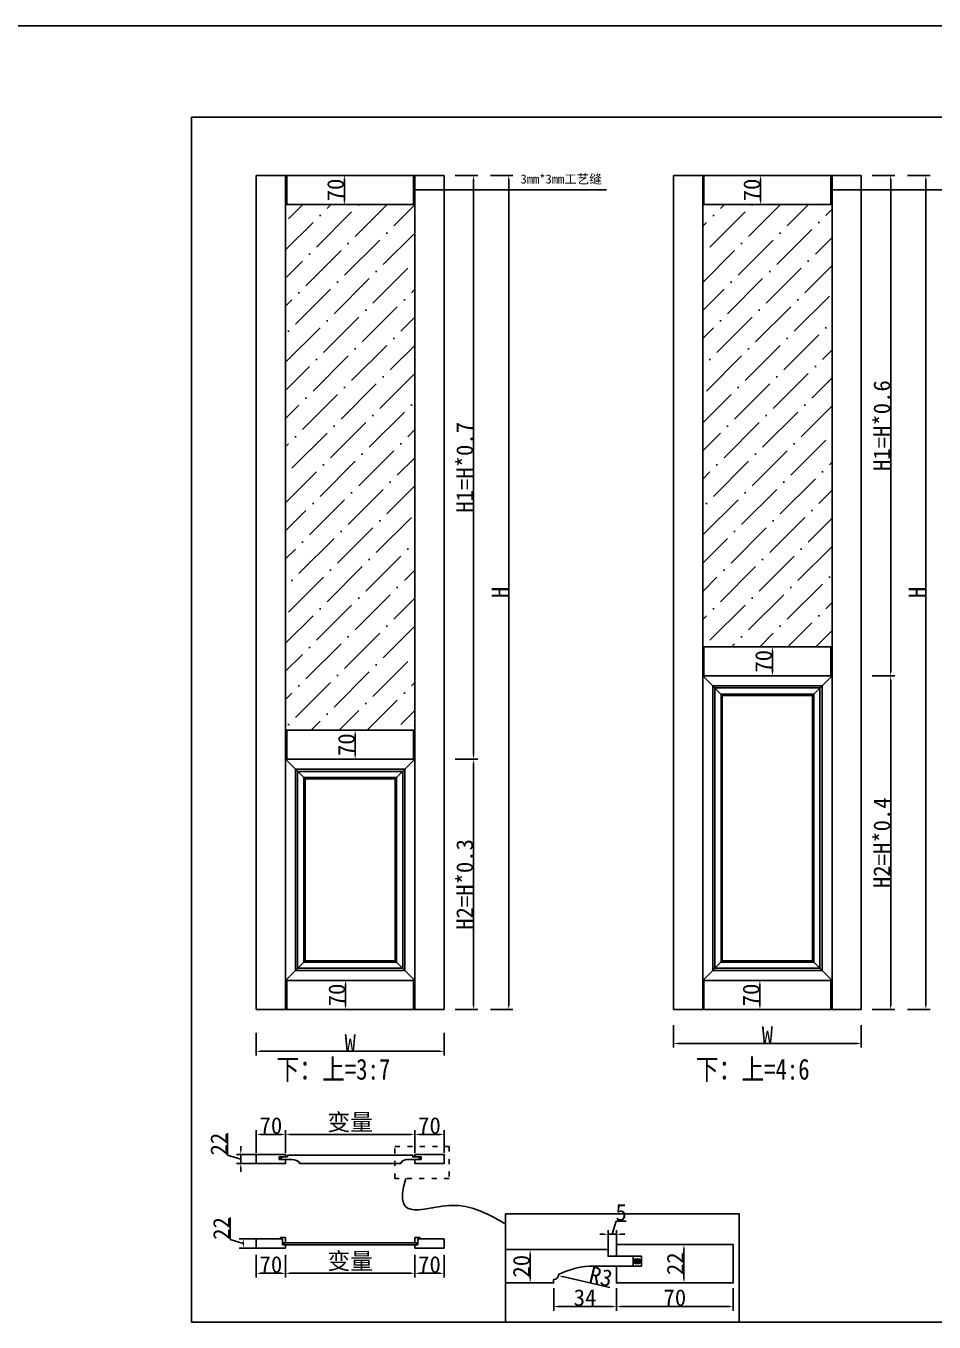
# Model space of a CAD drawing. Header units: millimetres. Extents: x 85186 to 129000, y -77269 to -36327.
# Drawn here: x 99476 to 101653, y -52886 to -49779 of the extents above; entities that cross this region are included whole.
import ezdxf

# ---------------------------------------------------------------- set-up
doc = ezdxf.new("R2010")
doc.units = ezdxf.units.MM
doc.linetypes.add('100', pattern=[30, 12, -18])
doc.styles.add('KLF-1_宋体', font='SimSun.ttf')
doc.styles.get("Standard").update_dxf_attribs({"font": 'SimSun.ttf'})
doc.styles.add('ZB_宋体', font='SimSun.ttf')
doc.styles.add('宋体', font='SimSun.ttf', dxfattribs={"width": 0.8})
doc.dimstyles.new('客来福标注小', dxfattribs={"dimscale": 20, "dimtxt": 2, "dimasz": 0.5, "dimexe": 0.5, "dimexo": 0, "dimgap": 0.05, "dimtad": 1, "dimdec": 0, "dimzin": 0, "dimdsep": 46, "dimtxsty": 'Standard', "dimcen": 0, "dimclrd": 256, "dimclre": 256, "dimclrt": 256, "dimadec": 0, "dimazin": 0, "dimtfac": 1, "dimtdec": 0, "dimtofl": 0, "dimtmove": 1, "dimatfit": 3, "dimfxl": 2.2, "dimfxlon": 1, "dimtolj": 1, "dimtzin": 0, "dimarcsym": 0})
pattern_1 = [(45, (-11000.29, -80457.38), (25.25697, 92.608891), [119.0625, -23.8125, 0, -23.8125])]

# ---------------------------------------------------------------- blocks, each defined once
blk = doc.blocks.new('*D3472')
at = {"lineweight": -2, "transparency": 16777216}
for p, q in [((100589.1, -50137.1), (100643.1, -50137.1)), ((100633.1, -50147.1), (100633.1, -52127.1)), ((100589.1, -52137.1), (100643.1, -52137.1))]:
    blk.add_line(p, q, dxfattribs=at)
at = {"transparency": 16777216}
for points in [[(100631.4, -50147.1), (100634.8, -50147.1), (100633.1, -50137.1)], [(100631.4, -52127.1), (100634.8, -52127.1), (100633.1, -52137.1)]]:
    blk.add_solid(points, dxfattribs=at)
at = {"layer": 'Defpoints', "color": 0, "transparency": 16777216}
for p in [(100522.6, -50137.1), (100522.6, -52137.1), (100633.1, -52137.1)]:
    blk.add_point(p, dxfattribs=at)
at = {"transparency": 16777216, "insert": (100612.1, -51137.1), "char_height": 40, "attachment_point": 5, "rotation": 90, "style": 'ZB_宋体'}
blk.add_mtext('\\A1;H', dxfattribs=at)
blk = doc.blocks.new('*D3473')
at = {"lineweight": -2, "transparency": 16777216}
for p, q in [((100504.8, -51537.1), (100558.8, -51537.1)), ((100548.8, -51547.1), (100548.8, -52127.1)), ((100504.8, -52137.1), (100558.8, -52137.1))]:
    blk.add_line(p, q, dxfattribs=at)
at = {"transparency": 16777216}
for points in [[(100547.1, -51547.1), (100550.4, -51547.1), (100548.8, -51537.1)], [(100547.1, -52127.1), (100550.4, -52127.1), (100548.8, -52137.1)]]:
    blk.add_solid(points, dxfattribs=at)
at = {"layer": 'Defpoints', "color": 0, "transparency": 16777216}
for p in [(100408.2, -51537.1), (100478.2, -52137.1), (100548.8, -52137.1)]:
    blk.add_point(p, dxfattribs=at)
at = {"transparency": 16777216, "insert": (100527.8, -51837.1), "char_height": 40, "attachment_point": 5, "rotation": 90, "style": 'ZB_宋体'}
blk.add_mtext('\\A1;H2=H*0.3', dxfattribs=at)
blk = doc.blocks.new('*D3474')
at = {"lineweight": -2, "transparency": 16777216}
for p, q in [((100504.8, -50137.1), (100558.8, -50137.1)), ((100548.8, -51527.1), (100548.8, -50147.1)), ((100504.8, -51537.1), (100558.8, -51537.1))]:
    blk.add_line(p, q, dxfattribs=at)
at = {"transparency": 16777216}
for points in [[(100547.1, -50147.1), (100550.4, -50147.1), (100548.8, -50137.1)], [(100547.1, -51527.1), (100550.4, -51527.1), (100548.8, -51537.1)]]:
    blk.add_solid(points, dxfattribs=at)
at = {"layer": 'Defpoints', "color": 0, "transparency": 16777216}
for p in [(100408.2, -50137.1), (100548.8, -50137.1), (100408.2, -51537.1)]:
    blk.add_point(p, dxfattribs=at)
at = {"transparency": 16777216, "insert": (100527.8, -50837.1), "char_height": 40, "attachment_point": 5, "rotation": 90, "style": 'ZB_宋体'}
blk.add_mtext('\\A1;H1=H*0.7', dxfattribs=at)
blk = doc.blocks.new('*D3475')
at = {"lineweight": -2, "transparency": 16777216}
for p, q in [((100028.2, -52193.2), (100028.2, -52247.2)), ((100478.2, -52193.2), (100478.2, -52247.2)), ((100038.2, -52237.2), (100468.2, -52237.2))]:
    blk.add_line(p, q, dxfattribs=at)
at = {"transparency": 16777216}
for points in [[(100038.2, -52235.5), (100038.2, -52238.9), (100028.2, -52237.2)], [(100468.2, -52235.5), (100468.2, -52238.9), (100478.2, -52237.2)]]:
    blk.add_solid(points, dxfattribs=at)
at = {"layer": 'Defpoints', "color": 0, "transparency": 16777216}
for p in [(100028.2, -52064.8), (100478.2, -52064.8), (100478.2, -52237.2)]:
    blk.add_point(p, dxfattribs=at)
at = {"transparency": 16777216, "insert": (100253.2, -52216.2), "char_height": 40, "attachment_point": 5}
blk.add_mtext('\\A1;W', dxfattribs=at)
blk = doc.blocks.new('*D3476')
at = {"lineweight": -2, "transparency": 16777216}
for p, q in [((100309.3, -51467.1), (100255.3, -51467.1)), ((100265.3, -51527.1), (100265.3, -51477.1)), ((100309.3, -51537.1), (100255.3, -51537.1))]:
    blk.add_line(p, q, dxfattribs=at)
at = {"transparency": 16777216}
for points in [[(100263.6, -51477.1), (100266.9, -51477.1), (100265.3, -51467.1)], [(100263.6, -51527.1), (100266.9, -51527.1), (100265.3, -51537.1)]]:
    blk.add_solid(points, dxfattribs=at)
at = {"layer": 'Defpoints', "color": 0, "transparency": 16777216}
for p in [(100265.3, -51467.1), (100408.2, -51467.1), (100408.2, -51537.1)]:
    blk.add_point(p, dxfattribs=at)
at = {"transparency": 16777216, "insert": (100244.3, -51502.1), "char_height": 40, "attachment_point": 5, "rotation": 90, "style": 'ZB_宋体'}
blk.add_mtext('\\A1;70', dxfattribs=at)
blk = doc.blocks.new('*D3477')
at = {"lineweight": -2, "transparency": 16777216}
for p, q in [((101588.9, -50137.1), (101642.9, -50137.1)), ((101632.9, -50147.1), (101632.9, -52127.1)), ((101588.9, -52137.1), (101642.9, -52137.1))]:
    blk.add_line(p, q, dxfattribs=at)
at = {"transparency": 16777216}
for points in [[(101631.3, -50147.1), (101634.6, -50147.1), (101632.9, -50137.1)], [(101631.3, -52127.1), (101634.6, -52127.1), (101632.9, -52137.1)]]:
    blk.add_solid(points, dxfattribs=at)
at = {"layer": 'Defpoints', "color": 0, "transparency": 16777216}
for p in [(101522.5, -50137.1), (101522.5, -52137.1), (101632.9, -52137.1)]:
    blk.add_point(p, dxfattribs=at)
at = {"transparency": 16777216, "insert": (101611.9, -51137.1), "char_height": 40, "attachment_point": 5, "rotation": 90, "style": 'ZB_宋体'}
blk.add_mtext('\\A1;H', dxfattribs=at)
blk = doc.blocks.new('*D3478')
at = {"lineweight": -2, "transparency": 16777216}
for p, q in [((101504.6, -51337.1), (101558.6, -51337.1)), ((101548.6, -51347.1), (101548.6, -52127.1)), ((101504.6, -52137.1), (101558.6, -52137.1))]:
    blk.add_line(p, q, dxfattribs=at)
at = {"transparency": 16777216}
for points in [[(101546.9, -51347.1), (101550.3, -51347.1), (101548.6, -51337.1)], [(101546.9, -52127.1), (101550.3, -52127.1), (101548.6, -52137.1)]]:
    blk.add_solid(points, dxfattribs=at)
at = {"layer": 'Defpoints', "color": 0, "transparency": 16777216}
for p in [(101408.1, -51337.1), (101478.1, -52137.1), (101548.6, -52137.1)]:
    blk.add_point(p, dxfattribs=at)
at = {"transparency": 16777216, "insert": (101527.6, -51737.1), "char_height": 40, "attachment_point": 5, "rotation": 90, "style": 'ZB_宋体'}
blk.add_mtext('\\A1;H2=H*0.4', dxfattribs=at)
blk = doc.blocks.new('*D3479')
at = {"lineweight": -2, "transparency": 16777216}
for p, q in [((101504.6, -50137.1), (101558.6, -50137.1)), ((101548.6, -51327.1), (101548.6, -50147.1)), ((101504.6, -51337.1), (101558.6, -51337.1))]:
    blk.add_line(p, q, dxfattribs=at)
at = {"transparency": 16777216}
for points in [[(101546.9, -50147.1), (101550.3, -50147.1), (101548.6, -50137.1)], [(101546.9, -51327.1), (101550.3, -51327.1), (101548.6, -51337.1)]]:
    blk.add_solid(points, dxfattribs=at)
at = {"layer": 'Defpoints', "color": 0, "transparency": 16777216}
for p in [(101408.1, -50137.1), (101548.6, -50137.1), (101408.1, -51337.1)]:
    blk.add_point(p, dxfattribs=at)
at = {"transparency": 16777216, "insert": (101527.6, -50737.1), "char_height": 40, "attachment_point": 5, "rotation": 90, "style": 'ZB_宋体'}
blk.add_mtext('\\A1;H1=H*0.6', dxfattribs=at)
blk = doc.blocks.new('*D3480')
at = {"lineweight": -2, "transparency": 16777216}
for p, q in [((101028.1, -52174.3), (101028.1, -52228.3)), ((101478.1, -52174.3), (101478.1, -52228.3)), ((101038.1, -52218.3), (101468.1, -52218.3))]:
    blk.add_line(p, q, dxfattribs=at)
at = {"transparency": 16777216}
for points in [[(101038.1, -52216.7), (101038.1, -52220), (101028.1, -52218.3)], [(101468.1, -52216.7), (101468.1, -52220), (101478.1, -52218.3)]]:
    blk.add_solid(points, dxfattribs=at)
at = {"layer": 'Defpoints', "color": 0, "transparency": 16777216}
for p in [(101028.1, -52045.9), (101478.1, -52045.9), (101478.1, -52218.3)]:
    blk.add_point(p, dxfattribs=at)
at = {"transparency": 16777216, "insert": (101253.1, -52197.3), "char_height": 40, "attachment_point": 5}
blk.add_mtext('\\A1;W', dxfattribs=at)
blk = doc.blocks.new('*D3481')
at = {"lineweight": -2, "transparency": 16777216}
for p, q in [((101309.1, -51267.1), (101255.1, -51267.1)), ((101265.1, -51327.1), (101265.1, -51277.1)), ((101309.1, -51337.1), (101255.1, -51337.1))]:
    blk.add_line(p, q, dxfattribs=at)
at = {"transparency": 16777216}
for points in [[(101263.4, -51277.1), (101266.8, -51277.1), (101265.1, -51267.1)], [(101263.4, -51327.1), (101266.8, -51327.1), (101265.1, -51337.1)]]:
    blk.add_solid(points, dxfattribs=at)
at = {"layer": 'Defpoints', "color": 0, "transparency": 16777216}
for p in [(101265.1, -51267.1), (101408.1, -51267.1), (101408.1, -51337.1)]:
    blk.add_point(p, dxfattribs=at)
at = {"transparency": 16777216, "insert": (101244.1, -51302.1), "char_height": 40, "attachment_point": 5, "rotation": 90, "style": 'ZB_宋体'}
blk.add_mtext('\\A1;70', dxfattribs=at)
blk = doc.blocks.new('*D3487')
at = {"lineweight": -2, "transparency": 16777216}
for p, q in [((100208.7, -50137.1), (100249.2, -50137.1)), ((100239.2, -50147.1), (100239.2, -50197.1)), ((100208.7, -50207.1), (100249.2, -50207.1))]:
    blk.add_line(p, q, dxfattribs=at)
at = {"transparency": 16777216}
for points in [[(100237.5, -50147.1), (100240.9, -50147.1), (100239.2, -50137.1)], [(100237.5, -50197.1), (100240.9, -50197.1), (100239.2, -50207.1)]]:
    blk.add_solid(points, dxfattribs=at)
at = {"layer": 'Defpoints', "color": 0, "transparency": 16777216}
for p in [(100208.7, -50137.1), (100208.7, -50207.1), (100239.2, -50207.1)]:
    blk.add_point(p, dxfattribs=at)
at = {"transparency": 16777216, "insert": (100218.2, -50172.1), "char_height": 40, "attachment_point": 5, "rotation": 90}
blk.add_mtext('\\A1;70', dxfattribs=at)
blk = doc.blocks.new('*D3488')
at = {"lineweight": -2, "transparency": 16777216}
for p, q in [((101192.9, -50137.1), (101246.9, -50137.1)), ((101236.9, -50147.1), (101236.9, -50197.1)), ((101192.9, -50207.1), (101246.9, -50207.1))]:
    blk.add_line(p, q, dxfattribs=at)
at = {"transparency": 16777216}
for points in [[(101235.2, -50147.1), (101238.6, -50147.1), (101236.9, -50137.1)], [(101235.2, -50197.1), (101238.6, -50197.1), (101236.9, -50207.1)]]:
    blk.add_solid(points, dxfattribs=at)
at = {"layer": 'Defpoints', "color": 0, "transparency": 16777216}
for p in [(101170.1, -50137.1), (101170.1, -50207.1), (101236.9, -50207.1)]:
    blk.add_point(p, dxfattribs=at)
at = {"transparency": 16777216, "insert": (101215.9, -50172.1), "char_height": 40, "attachment_point": 5, "rotation": 90}
blk.add_mtext('\\A1;70', dxfattribs=at)
blk = doc.blocks.new('*D3491')
at = {"lineweight": -2, "transparency": 16777216}
for p, q in [((101191.1, -52067.1), (101245.1, -52067.1)), ((101235.1, -52127.1), (101235.1, -52077.1)), ((101191.1, -52137.1), (101245.1, -52137.1))]:
    blk.add_line(p, q, dxfattribs=at)
at = {"transparency": 16777216}
for points in [[(101233.4, -52077.1), (101236.8, -52077.1), (101235.1, -52067.1)], [(101233.4, -52127.1), (101236.8, -52127.1), (101235.1, -52137.1)]]:
    blk.add_solid(points, dxfattribs=at)
at = {"layer": 'Defpoints', "color": 0, "transparency": 16777216}
for p in [(101183.7, -52067.1), (101235.1, -52067.1), (101183.7, -52137.1)]:
    blk.add_point(p, dxfattribs=at)
at = {"transparency": 16777216, "insert": (101214.1, -52102.1), "char_height": 40, "attachment_point": 5, "rotation": 90}
blk.add_mtext('\\A1;70', dxfattribs=at)
blk = doc.blocks.new('*D3492')
at = {"lineweight": -2, "transparency": 16777216}
for p, q in [((100198.3, -52067.1), (100252.3, -52067.1)), ((100242.3, -52127.1), (100242.3, -52077.1)), ((100198.3, -52137.1), (100252.3, -52137.1))]:
    blk.add_line(p, q, dxfattribs=at)
at = {"transparency": 16777216}
for points in [[(100240.6, -52077.1), (100244, -52077.1), (100242.3, -52067.1)], [(100240.6, -52127.1), (100244, -52127.1), (100242.3, -52137.1)]]:
    blk.add_solid(points, dxfattribs=at)
at = {"layer": 'Defpoints', "color": 0, "transparency": 16777216}
for p in [(100193.6, -52067.1), (100242.3, -52067.1), (100193.6, -52137.1)]:
    blk.add_point(p, dxfattribs=at)
at = {"transparency": 16777216, "insert": (100221.3, -52102.1), "char_height": 40, "attachment_point": 5, "rotation": 90}
blk.add_mtext('\\A1;70', dxfattribs=at)
blk = doc.blocks.new('*D3514')
at = {"lineweight": -2, "transparency": 16777216}
for p, q in [((100028.2, -52725.5), (100028.2, -52779.5)), ((100098.2, -52725.5), (100098.2, -52779.5)), ((100038.2, -52769.5), (100088.2, -52769.5))]:
    blk.add_line(p, q, dxfattribs=at)
at = {"transparency": 16777216}
for points in [[(100038.2, -52767.8), (100038.2, -52771.1), (100028.2, -52769.5)], [(100088.2, -52767.8), (100088.2, -52771.1), (100098.2, -52769.5)]]:
    blk.add_solid(points, dxfattribs=at)
at = {"layer": 'Defpoints', "color": 0, "transparency": 16777216}
for p in [(100028.2, -52721.4), (100098.2, -52721.4), (100098.2, -52769.5)]:
    blk.add_point(p, dxfattribs=at)
at = {"transparency": 16777216, "insert": (100063.2, -52748.5), "char_height": 40, "attachment_point": 5, "style": 'KLF-1_宋体'}
blk.add_mtext('\\A1;70', dxfattribs=at)
blk = doc.blocks.new('*D3515')
at = {"lineweight": -2, "transparency": 16777216}
for p, q in [((100098.2, -52725.5), (100098.2, -52779.5)), ((100408.2, -52725.5), (100408.2, -52779.5)), ((100108.2, -52769.5), (100398.2, -52769.5))]:
    blk.add_line(p, q, dxfattribs=at)
at = {"transparency": 16777216}
for points in [[(100108.2, -52767.8), (100108.2, -52771.1), (100098.2, -52769.5)], [(100398.2, -52767.8), (100398.2, -52771.1), (100408.2, -52769.5)]]:
    blk.add_solid(points, dxfattribs=at)
at = {"layer": 'Defpoints', "color": 0, "transparency": 16777216}
for p in [(100098.2, -52721.4), (100408.2, -52721.4), (100408.2, -52769.5)]:
    blk.add_point(p, dxfattribs=at)
at = {"transparency": 16777216, "insert": (100253.2, -52742.2), "char_height": 40, "attachment_point": 5, "style": 'KLF-1_宋体'}
blk.add_mtext('\\A1;变量', dxfattribs=at)
blk = doc.blocks.new('*D3516')
at = {"lineweight": -2, "transparency": 16777216}
for p, q in [((100408.2, -52725.5), (100408.2, -52779.5)), ((100478.2, -52725.5), (100478.2, -52779.5)), ((100418.2, -52769.5), (100468.2, -52769.5))]:
    blk.add_line(p, q, dxfattribs=at)
at = {"transparency": 16777216}
for points in [[(100418.2, -52767.8), (100418.2, -52771.1), (100408.2, -52769.5)], [(100468.2, -52767.8), (100468.2, -52771.1), (100478.2, -52769.5)]]:
    blk.add_solid(points, dxfattribs=at)
at = {"layer": 'Defpoints', "color": 0, "transparency": 16777216}
for p in [(100408.2, -52721.4), (100478.2, -52721.4), (100478.2, -52769.5)]:
    blk.add_point(p, dxfattribs=at)
at = {"transparency": 16777216, "insert": (100443.2, -52748.5), "char_height": 40, "attachment_point": 5, "style": 'KLF-1_宋体'}
blk.add_mtext('\\A1;70', dxfattribs=at)
blk = doc.blocks.new('*D3517')
at = {"lineweight": -2, "transparency": 16777216}
for p, q in [((99965.6, -52688.4), (99965.6, -52635.7)), ((99997.1, -52697.9), (99965.6, -52688.4)), ((100041.1, -52686.9), (99987.1, -52686.9)), ((99997.1, -52696.9), (99997.1, -52698.9)), ((100041.1, -52708.9), (99987.1, -52708.9))]:
    blk.add_line(p, q, dxfattribs=at)
at = {"transparency": 16777216}
for points in [[(99995.4, -52696.9), (99998.8, -52696.9), (99997.1, -52686.9)], [(99995.4, -52698.9), (99998.8, -52698.9), (99997.1, -52708.9)]]:
    blk.add_solid(points, dxfattribs=at)
at = {"layer": 'Defpoints', "color": 0, "transparency": 16777216}
for p in [(100082.7, -52686.9), (99997.1, -52708.9), (100082.7, -52708.9)]:
    blk.add_point(p, dxfattribs=at)
at = {"transparency": 16777216, "insert": (99944.6, -52662), "char_height": 40, "attachment_point": 5, "rotation": 90, "style": 'KLF-1_宋体'}
blk.add_mtext('\\A1;22', dxfattribs=at)
blk = doc.blocks.new('*D3518')
at = {"lineweight": -2, "transparency": 16777216}
for p, q in [((100028.2, -52480.5), (100028.2, -52426.5)), ((100038.2, -52436.5), (100088.2, -52436.5)), ((100098.2, -52480.5), (100098.2, -52426.5))]:
    blk.add_line(p, q, dxfattribs=at)
at = {"transparency": 16777216}
for points in [[(100038.2, -52434.8), (100038.2, -52438.1), (100028.2, -52436.5)], [(100088.2, -52434.8), (100088.2, -52438.1), (100098.2, -52436.5)]]:
    blk.add_solid(points, dxfattribs=at)
at = {"layer": 'Defpoints', "color": 0, "transparency": 16777216}
for p in [(100098.2, -52436.5), (100028.2, -52484.5), (100098.2, -52484.5)]:
    blk.add_point(p, dxfattribs=at)
at = {"transparency": 16777216, "insert": (100063.2, -52415.5), "char_height": 40, "attachment_point": 5, "style": 'KLF-1_宋体'}
blk.add_mtext('\\A1;70', dxfattribs=at)
blk = doc.blocks.new('*D3519')
at = {"lineweight": -2, "transparency": 16777216}
for p, q in [((100098.2, -52480.5), (100098.2, -52426.5)), ((100108.2, -52436.5), (100398.2, -52436.5)), ((100408.2, -52480.5), (100408.2, -52426.5))]:
    blk.add_line(p, q, dxfattribs=at)
at = {"transparency": 16777216}
for points in [[(100108.2, -52434.8), (100108.2, -52438.1), (100098.2, -52436.5)], [(100398.2, -52434.8), (100398.2, -52438.1), (100408.2, -52436.5)]]:
    blk.add_solid(points, dxfattribs=at)
at = {"layer": 'Defpoints', "color": 0, "transparency": 16777216}
for p in [(100408.2, -52436.5), (100098.2, -52484.5), (100408.2, -52484.5)]:
    blk.add_point(p, dxfattribs=at)
at = {"transparency": 16777216, "insert": (100253.2, -52409.2), "char_height": 40, "attachment_point": 5, "style": 'KLF-1_宋体'}
blk.add_mtext('\\A1;变量', dxfattribs=at)
blk = doc.blocks.new('*D3520')
at = {"lineweight": -2, "transparency": 16777216}
for p, q in [((100408.2, -52480.5), (100408.2, -52426.5)), ((100418.2, -52436.5), (100468.2, -52436.5)), ((100478.2, -52480.5), (100478.2, -52426.5))]:
    blk.add_line(p, q, dxfattribs=at)
at = {"transparency": 16777216}
for points in [[(100418.2, -52434.8), (100418.2, -52438.1), (100408.2, -52436.5)], [(100468.2, -52434.8), (100468.2, -52438.1), (100478.2, -52436.5)]]:
    blk.add_solid(points, dxfattribs=at)
at = {"layer": 'Defpoints', "color": 0, "transparency": 16777216}
for p in [(100478.2, -52436.5), (100408.2, -52484.5), (100478.2, -52484.5)]:
    blk.add_point(p, dxfattribs=at)
at = {"transparency": 16777216, "insert": (100443.2, -52415.5), "char_height": 40, "attachment_point": 5, "style": 'KLF-1_宋体'}
blk.add_mtext('\\A1;70', dxfattribs=at)
blk = doc.blocks.new('*D3521')
at = {"lineweight": -2, "transparency": 16777216}
for p, q in [((99959.4, -52486.1), (99959.4, -52433.4)), ((99990.9, -52495.5), (99959.4, -52486.1)), ((100034.9, -52484.5), (99980.9, -52484.5)), ((99990.9, -52474.5), (99990.9, -52464.5)), ((99990.9, -52506.5), (99990.9, -52484.5)), ((100034.9, -52506.5), (99980.9, -52506.5)), ((99990.9, -52516.5), (99990.9, -52526.5))]:
    blk.add_line(p, q, dxfattribs=at)
at = {"transparency": 16777216}
for points in [[(99989.2, -52474.5), (99992.6, -52474.5), (99990.9, -52484.5)], [(99989.2, -52516.5), (99992.6, -52516.5), (99990.9, -52506.5)]]:
    blk.add_solid(points, dxfattribs=at)
at = {"layer": 'Defpoints', "color": 0, "transparency": 16777216}
for p in [(99990.9, -52484.5), (100056.7, -52484.5), (100056.7, -52506.5)]:
    blk.add_point(p, dxfattribs=at)
at = {"transparency": 16777216, "insert": (99938.4, -52459.7), "char_height": 40, "attachment_point": 5, "rotation": 90, "style": 'KLF-1_宋体'}
blk.add_mtext('\\A1;22', dxfattribs=at)
blk = doc.blocks.new('*D3522')
at = {"lineweight": -2, "transparency": 16777216}
for p, q in [((100891.3, -52805.1), (100891.3, -52859.1)), ((101171.3, -52805.1), (101171.3, -52859.1)), ((100901.3, -52849.1), (101161.3, -52849.1))]:
    blk.add_line(p, q, dxfattribs=at)
at = {"transparency": 16777216}
for points in [[(100901.3, -52847.4), (100901.3, -52850.8), (100891.3, -52849.1)], [(101161.3, -52847.4), (101161.3, -52850.8), (101171.3, -52849.1)]]:
    blk.add_solid(points, dxfattribs=at)
at = {"layer": 'Defpoints', "color": 0, "transparency": 16777216}
for p in [(100891.3, -52792.5), (101171.3, -52792.5), (101171.3, -52849.1)]:
    blk.add_point(p, dxfattribs=at)
at = {"transparency": 16777216, "insert": (101031.3, -52828.1), "char_height": 40, "attachment_point": 5, "style": 'KLF-1_宋体'}
blk.add_mtext('\\A1;70', dxfattribs=at)
blk = doc.blocks.new('*D3523')
at = {"lineweight": -2, "transparency": 16777216}
for p, q in [((101009.1, -52700.5), (101063.1, -52700.5)), ((101053.1, -52782.5), (101053.1, -52710.5)), ((101009.1, -52792.5), (101063.1, -52792.5))]:
    blk.add_line(p, q, dxfattribs=at)
at = {"transparency": 16777216}
for points in [[(101051.4, -52710.5), (101054.8, -52710.5), (101053.1, -52700.5)], [(101051.4, -52782.5), (101054.8, -52782.5), (101053.1, -52792.5)]]:
    blk.add_solid(points, dxfattribs=at)
at = {"layer": 'Defpoints', "color": 0, "transparency": 16777216}
for p in [(100922.2, -52700.5), (101053.1, -52700.5), (100922.2, -52792.5)]:
    blk.add_point(p, dxfattribs=at)
at = {"transparency": 16777216, "insert": (101032.1, -52746.5), "char_height": 40, "attachment_point": 5, "rotation": 90, "style": 'KLF-1_宋体'}
blk.add_mtext('\\A1;22', dxfattribs=at)
blk = doc.blocks.new('*D3524')
at = {"lineweight": -2, "transparency": 16777216}
for p, q in [((100740.9, -52805.1), (100740.9, -52859.1)), ((100891.3, -52805.1), (100891.3, -52859.1)), ((100750.9, -52849.1), (100881.3, -52849.1))]:
    blk.add_line(p, q, dxfattribs=at)
at = {"transparency": 16777216}
for points in [[(100750.9, -52847.4), (100750.9, -52850.8), (100740.9, -52849.1)], [(100881.3, -52847.4), (100881.3, -52850.8), (100891.3, -52849.1)]]:
    blk.add_solid(points, dxfattribs=at)
at = {"layer": 'Defpoints', "color": 0, "transparency": 16777216}
for p in [(100740.9, -52792.5), (100891.3, -52792.5), (100891.3, -52849.1)]:
    blk.add_point(p, dxfattribs=at)
at = {"transparency": 16777216, "insert": (100816.1, -52828.1), "char_height": 40, "attachment_point": 5, "style": 'KLF-1_宋体'}
blk.add_mtext('\\A1;34', dxfattribs=at)
blk = doc.blocks.new('*D3525')
at = {"lineweight": -2, "transparency": 16777216}
blk.add_line((100875.5, -52803.8), (100762.3, -52777.5), dxfattribs=at)
at = {"transparency": 16777216}
blk.add_solid([(100762.7, -52775.9), (100761.9, -52779.1), (100752.5, -52775.2)], dxfattribs=at)
at = {"layer": 'Defpoints', "color": 0, "transparency": 16777216}
for p in [(100740.9, -52772.5), (100752.5, -52775.2)]:
    blk.add_point(p, dxfattribs=at)
at = {"transparency": 16777216, "insert": (100854.1, -52777.3), "char_height": 40, "attachment_point": 5, "rotation": 346.8951, "style": 'KLF-1_宋体'}
blk.add_mtext('\\A1;R3', dxfattribs=at)
blk = doc.blocks.new('*D3526')
at = {"lineweight": -2, "transparency": 16777216}
for p, q in [((100871.3, -52712.5), (100871.3, -52666)), ((100881.3, -52676), (100890.7, -52644.5)), ((100890.7, -52644.5), (100914.4, -52644.5)), ((100891.3, -52712.5), (100891.3, -52666)), ((100861.3, -52676), (100851.3, -52676)), ((100871.3, -52676), (100891.3, -52676)), ((100901.3, -52676), (100911.3, -52676))]:
    blk.add_line(p, q, dxfattribs=at)
at = {"transparency": 16777216}
for points in [[(100861.3, -52674.3), (100861.3, -52677.6), (100871.3, -52676)], [(100901.3, -52674.3), (100901.3, -52677.6), (100891.3, -52676)]]:
    blk.add_solid(points, dxfattribs=at)
at = {"layer": 'Defpoints', "color": 0, "transparency": 16777216}
for p in [(100891.3, -52676), (100871.3, -52712.5), (100891.3, -52712.5)]:
    blk.add_point(p, dxfattribs=at)
at = {"transparency": 16777216, "insert": (100902.6, -52623.5), "char_height": 40, "attachment_point": 5, "style": 'KLF-1_宋体'}
blk.add_mtext('\\A1;5', dxfattribs=at)
blk = doc.blocks.new('*D3527')
at = {"lineweight": -2, "transparency": 16777216}
for p, q in [((100668, -52712.5), (100694.6, -52712.5)), ((100684.6, -52782.5), (100684.6, -52722.5)), ((100668, -52792.5), (100694.6, -52792.5))]:
    blk.add_line(p, q, dxfattribs=at)
at = {"transparency": 16777216}
for points in [[(100682.9, -52722.5), (100686.2, -52722.5), (100684.6, -52712.5)], [(100682.9, -52782.5), (100686.2, -52782.5), (100684.6, -52792.5)]]:
    blk.add_solid(points, dxfattribs=at)
at = {"layer": 'Defpoints', "color": 0, "transparency": 16777216}
for p in [(100668, -52712.5), (100684.6, -52712.5), (100668, -52792.5)]:
    blk.add_point(p, dxfattribs=at)
at = {"transparency": 16777216, "insert": (100663.6, -52752.5), "char_height": 40, "attachment_point": 5, "rotation": 90, "style": 'KLF-1_宋体'}
blk.add_mtext('\\A1;20', dxfattribs=at)

msp = doc.modelspace()

# ---------------------------------------------------------------- hatches: boundary and pattern name
h = msp.add_hatch()
h.set_pattern_fill('ANSI36', color=4, scale=15)
h.set_pattern_definition(pattern_1)
h.paths.add_polyline_path([(100408.237, -51467.11), (100408.237, -50207.11), (100098.237, -50207.11), (100098.237, -51467.11)])
h = msp.add_hatch()
h.set_pattern_fill('ANSI36', color=4, scale=15)
h.set_pattern_definition(pattern_1)
h.paths.add_polyline_path([(101408.071, -51267.11), (101408.071, -50207.11), (101098.071, -50207.11), (101098.071, -51267.11)])
h.paths.add_polyline_path([(102455.406, -51102.11), (102455.406, -50207.11), (102145.406, -50207.11), (102145.406, -51102.11)])
h = msp.add_hatch(color=256)
edge = h.paths.add_edge_path()
edge.add_ellipse((100085.737, -52493.679), major_axis=(-2.5, 0), ratio=0.81345587, start_angle=0, end_angle=360)
h = msp.add_hatch(color=256)
edge = h.paths.add_edge_path()
edge.add_ellipse((100420.737, -52493.923), major_axis=(2.5, 0), ratio=0.82248162, start_angle=0, end_angle=360, ccw=False)
h = msp.add_hatch(color=256)
edge = h.paths.add_edge_path()
edge.add_ellipse((100941.286, -52740.486), major_axis=(10, 0), ratio=0.54947899, start_angle=0, end_angle=360, ccw=False)

# ---------------------------------------------------------------- linework, layer by layer
for p, q in [((85318.615, -49778.748), (128999.726, -49778.748)), ((101182.598, -49997.685), (100387.817, -49997.685)), ((101514.061, -49997.685), (101182.598, -49997.685)), ((101182.598, -49997.685), (102327.73, -49997.685)), ((102327.73, -49997.685), (101514.061, -49997.685)), ((100478.237, -50137.11), (100028.237, -50137.11)), ((100028.237, -50137.11), (100028.237, -51467.11)), ((100098.237, -50207.11), (100098.237, -50137.11)), ((100101.237, -50207.11), (100101.237, -50137.11)), ((100405.237, -50207.11), (100405.237, -50137.11)), ((100408.237, -50207.11), (100408.237, -50137.11)), ((100478.237, -51467.11), (100478.237, -50137.11)), ((101478.071, -50137.11), (101028.071, -50137.11)), ((101028.071, -50137.11), (101028.071, -51267.11)), ((101098.071, -50207.11), (101098.071, -50137.11)), ((101101.071, -50207.11), (101101.071, -50137.11)), ((101405.071, -50207.11), (101405.071, -50137.11)), ((101408.071, -50207.11), (101408.071, -50137.11)), ((101478.071, -51267.11), (101478.071, -50137.11)), ((101028.071, -51267.11), (101028.071, -52137.11)), ((101098.071, -51347.11), (101098.071, -51257.11)), ((101098.071, -51337.11), (101098.071, -51267.11)), ((101101.071, -51337.11), (101101.071, -51267.11)), ((101108.071, -51257.11), (101108.071, -51257.11)), ((101111.071, -51257.11), (101111.071, -51257.11)), ((101395.071, -51257.11), (101395.071, -51257.11)), ((101398.071, -51257.11), (101398.071, -51257.11)), ((101405.071, -51337.11), (101405.071, -51267.11)), ((101408.071, -51347.11), (101408.071, -51257.11)), ((101408.071, -51337.11), (101408.071, -51267.11)), ((101478.071, -52137.11), (101478.071, -51267.11)), ((101145.071, -51384.11), (101098.071, -51337.11)), ((101361.071, -51384.11), (101408.071, -51337.11)), ((100098.237, -51467.11), (100098.237, -51457.11)), ((100108.237, -51457.11), (100108.237, -51457.11)), ((100111.237, -51457.11), (100111.237, -51457.11)), ((100395.237, -51457.11), (100395.237, -51457.11)), ((100398.237, -51457.11), (100398.237, -51457.11)), ((100408.237, -51467.11), (100408.237, -51457.11)), ((100028.237, -51467.11), (100028.237, -52137.11)), ((100098.237, -51537.11), (100098.237, -51467.11)), ((100101.237, -51537.11), (100101.237, -51467.11)), ((100405.237, -51537.11), (100405.237, -51467.11)), ((100408.237, -51537.11), (100408.237, -51467.11)), ((100478.237, -52137.11), (100478.237, -51467.11)), ((100145.237, -51584.11), (100098.237, -51537.11)), ((100098.237, -51547.11), (100098.237, -51537.11)), ((100361.237, -51584.11), (100408.237, -51537.11)), ((100408.237, -51547.11), (100408.237, -51537.11)), ((100145.237, -52020.11), (100098.237, -52067.11)), ((100361.237, -52020.11), (100408.237, -52067.11)), ((101145.071, -52020.11), (101098.071, -52067.11)), ((101361.071, -52020.11), (101408.071, -52067.11)), ((100405.237, -52067.11), (100405.237, -52137.11)), ((100408.237, -52067.11), (100408.237, -52137.11)), ((101405.071, -52067.11), (101405.071, -52137.11)), ((101408.071, -52067.11), (101408.071, -52137.11)), ((100028.237, -52137.11), (100478.237, -52137.11)), ((101028.071, -52137.11), (101478.071, -52137.11)), ((100103.237, -52490.527), (100103.237, -52486.527)), ((100091.237, -52701.354), (100091.237, -52686.854)), ((100091.237, -52696.354), (100415.237, -52696.354)), ((100091.237, -52701.354), (100415.237, -52701.354)), ((100098.237, -52708.854), (100098.237, -52701.354)), ((100408.237, -52708.854), (100408.237, -52701.354)), ((100415.237, -52701.354), (100415.237, -52686.854)), ((99872.715, -52886.379), (102889.813, -52886.379))]:
    msp.add_line(p, q)
at = {"color": 0}
for p, q in [((102889.813, -49997.685), (99872.715, -49997.685)), ((99872.715, -49997.685), (102889.813, -49997.685)), ((102889.813, -49997.685), (99872.715, -49997.685)), ((100098.237, -52067.11), (100098.237, -52137.11)), ((100101.237, -52067.11), (100101.237, -52137.11)), ((101098.071, -52067.11), (101098.071, -52137.11)), ((101101.071, -52067.11), (101101.071, -52137.11)), ((100091.237, -52696.354), (100094.237, -52696.354)), ((100094.237, -52696.354), (100094.237, -52701.354)), ((100415.237, -52696.354), (100412.237, -52696.354)), ((100412.237, -52696.354), (100412.237, -52701.354))]:
    msp.add_line(p, q, dxfattribs=at)
msp.add_lwpolyline([(99872.715, -49997.685), (102889.813, -49997.685), (102889.813, -52886.379), (99872.715, -52886.379)], close=True, dxfattribs=at)
for points in [[(100408.237, -51467.11), (100408.237, -50207.11), (100098.237, -50207.11), (100098.237, -51467.11)], [(101408.071, -51267.11), (101408.071, -50207.11), (101098.071, -50207.11), (101098.071, -51267.11)], [(101408.071, -52067.11), (101408.071, -51337.11), (101098.071, -51337.11), (101098.071, -52067.11)], [(101361.071, -52020.11), (101361.071, -51384.11), (101145.071, -51384.11), (101145.071, -52020.11)], [(100408.237, -52067.11), (100408.237, -51537.11), (100098.237, -51537.11), (100098.237, -52067.11)], [(100361.237, -52020.11), (100361.237, -51584.11), (100145.237, -51584.11), (100145.237, -52020.11)], [(100083.237, -52490.527), (100098.237, -52490.527), (100098.237, -52484.527), (100028.237, -52484.527), (100028.237, -52506.527), (100098.237, -52506.527), (100098.237, -52496.527), (100083.237, -52496.527)], [(100423.237, -52490.527), (100408.237, -52490.527), (100408.237, -52484.527), (100478.237, -52484.527), (100478.237, -52506.527), (100408.237, -52506.527), (100408.237, -52496.527), (100423.237, -52496.527)], [(100625.201, -52627.019), (101185.736, -52627.019), (101185.736, -52886.379), (100625.201, -52886.379)], [(100951.286, -52728.486), (100891.286, -52728.486), (100891.286, -52700.486), (101171.286, -52700.486), (101171.286, -52792.486), (100891.286, -52792.486), (100891.286, -52752.486), (100951.286, -52752.486)]]:
    msp.add_lwpolyline(points, close=True)
at = {"color": 252}
for points in [[(101384.071, -52043.11), (101384.071, -51361.11), (101122.071, -51361.11), (101122.071, -52043.11)], [(101379.071, -52038.11), (101379.071, -51366.11), (101127.071, -51366.11), (101127.071, -52038.11)], [(101364.071, -52023.11), (101364.071, -51381.11), (101142.071, -51381.11), (101142.071, -52023.11)], [(100384.237, -52043.11), (100384.237, -51561.11), (100122.237, -51561.11), (100122.237, -52043.11)], [(100379.237, -52038.11), (100379.237, -51566.11), (100127.237, -51566.11), (100127.237, -52038.11)], [(100364.237, -52023.11), (100364.237, -51581.11), (100142.237, -51581.11), (100142.237, -52023.11)]]:
    msp.add_lwpolyline(points, close=True, dxfattribs=at)
for points in [[(100103.237, -52486.527), (100403.237, -52486.527), (100403.237, -52490.527), (100418.237, -52490.527), (100418.237, -52496.527), (100393.405, -52496.527, 0.16069869), (100377.237, -52501.527), (100377.237, -52501.527, -0.41421356), (100374.237, -52504.527), (100374.237, -52506.527), (100132.237, -52506.527), (100132.237, -52504.527, -0.41421356), (100129.237, -52501.527), (100129.237, -52501.527, 0.12503523), (100108.069, -52496.527), (100088.237, -52496.527), (100088.237, -52490.527), (100103.237, -52490.527)], [(100625.201, -52712.486), (100871.286, -52712.486), (100871.286, -52728.486), (100931.286, -52728.486), (100931.286, -52752.486), (100837.522, -52752.486, 0.12503523), (100752.851, -52772.486), (100752.851, -52772.486, -0.41421356), (100740.851, -52784.486), (100740.851, -52792.486), (100625.201, -52792.486)]]:
    msp.add_lwpolyline(points, format="xyb")
at = {"color": 0, "linetype": '100'}
msp.add_lwpolyline([(100360.328, -52465.458), (100490.568, -52465.458), (100490.568, -52542.053), (100360.328, -52542.053)], close=True, dxfattribs=at)
for points in [[(100423.237, -52490.527), (100423.237, -52496.527)], [(100091.237, -52686.854), (100028.237, -52686.854), (100028.237, -52708.854), (100098.237, -52708.854)], [(100408.237, -52708.854), (100478.237, -52708.854), (100478.237, -52686.854), (100415.237, -52686.854)], [(100951.286, -52728.486), (100951.286, -52752.486)]]:
    msp.add_lwpolyline(points)
at = {"color": 0}
for points in [[(100091.237, -52686.854), (100091.237, -52696.354), (100098.237, -52696.354), (100098.237, -52683.854), (100086.237, -52683.854), (100086.237, -52686.854), (100091.237, -52686.854)], [(100415.237, -52686.854), (100415.237, -52696.354), (100408.237, -52696.354), (100408.237, -52683.854), (100420.237, -52683.854), (100420.237, -52686.854), (100415.237, -52686.854)]]:
    msp.add_lwpolyline(points, dxfattribs=at)
msp.add_ellipse((100085.737, -52493.679), major_axis=(-2.5, 0), ratio=0.81345587)
at = {"extrusion": (0, 0, -1)}
msp.add_ellipse((100941.286, -52740.486), major_axis=(10, 0), ratio=0.54947899, dxfattribs=at)
at = {"color": 0}
msp.add_open_spline([(100386.669, -52542.053), (100368.496, -52600.527), (100400.075, -52633.891), (100508.79, -52588.46), (100592.035, -52631.438), (100625.201, -52650.967)], degree=3, knots=[0, 0, 0, 0, 129.65130543, 285.2320332, 400.54648289, 400.54648289, 400.54648289, 400.54648289], dxfattribs=at)

# ---------------------------------------------------------------- texts
at = {"lineweight": 25, "insert": (100661.42, -50134.834), "char_height": 22, "width": 652.72448, "attachment_point": 1, "style": 'ZB_宋体'}
msp.add_mtext('3mm*3mm工艺缝', dxfattribs=at)
at = {"color": 0, "char_height": 50, "width": 365.74022, "attachment_point": 1, "style": '宋体'}
for s, insert in [('下：上=3:7', (100076.759, -52255.114)), ('下：上=4:6', (101081.758, -52255.114))]:
    msp.add_mtext(s, dxfattribs=dict(at, insert=insert))

# ---------------------------------------------------------------- dimensions: what is measured, and where the dimension line sits
at = {"color": 0}
for base, p1, p2, picture, middle in [((100239.214, -50207.11), (100208.696, -50137.11), (100208.696, -50207.11), '*D3487', (100218.214, -50172.11)), ((101236.915, -50207.11), (101170.064, -50137.11), (101170.064, -50207.11), '*D3488', (101215.915, -50172.11)), ((100242.309, -52067.11), (100193.601, -52137.11), (100193.601, -52067.11), '*D3492', (100221.309, -52102.11)), ((101235.086, -52067.11), (101183.696, -52137.11), (101183.696, -52067.11), '*D3491', (101214.086, -52102.11))]:
    dim = msp.add_linear_dim(base=base, p1=p1, p2=p2, angle=90, dimstyle='客来福标注小', dxfattribs=at)
    dim.commit()
    dim.dimension.update_dxf_attribs({"geometry": picture, "text_midpoint": middle})
for base, p1, p2, text, override, picture, middle in [((100548.752, -50137.11), (100408.237, -51537.11), (100408.237, -50137.11), 'H1=H*0.7', {"dimtxsty": 'ZB_宋体'}, '*D3474', (100527.752, -50837.11)), ((100633.105, -52137.11), (100522.625, -50137.11), (100522.625, -52137.11), 'H', {"dimtxsty": 'ZB_宋体'}, '*D3472', (100612.105, -51137.11)), ((101548.585, -50137.11), (101408.071, -51337.11), (101408.071, -50137.11), 'H1=H*0.6', {"dimtxsty": 'ZB_宋体'}, '*D3479', (101527.585, -50737.11)), ((101632.938, -52137.11), (101522.458, -50137.11), (101522.458, -52137.11), 'H', {"dimtxsty": 'ZB_宋体'}, '*D3477', (101611.938, -51137.11)), ((101548.585, -52137.11), (101408.071, -51337.11), (101478.071, -52137.11), 'H2=H*0.4', {"dimtxsty": 'ZB_宋体'}, '*D3478', (101527.585, -51737.11)), ((100548.752, -52137.11), (100408.237, -51537.11), (100478.237, -52137.11), 'H2=H*0.3', {"dimtxsty": 'ZB_宋体'}, '*D3473', (100527.752, -51837.11)), ((101053.108, -52700.486), (100922.178, -52792.486), (100922.178, -52700.486), '22', {"dimtxsty": 'KLF-1_宋体'}, '*D3523', (101032.108, -52746.486)), ((100684.552, -52712.486), (100667.987, -52792.486), (100667.987, -52712.486), '20', {"dimtxsty": 'KLF-1_宋体'}, '*D3527', (100663.552, -52752.486))]:
    dim = msp.add_linear_dim(base=base, p1=p1, p2=p2, angle=90, text=text, dimstyle='客来福标注小', override=override, dxfattribs=at)
    dim.commit()
    dim.dimension.update_dxf_attribs({"geometry": picture, "text_midpoint": middle})
for base, p1, p2, override, picture, middle in [((101265.109, -51267.11), (101408.071, -51337.11), (101408.071, -51267.11), {"dimtxsty": 'ZB_宋体'}, '*D3481', (101244.109, -51302.11)), ((100265.276, -51467.11), (100408.237, -51537.11), (100408.237, -51467.11), {"dimtxsty": 'ZB_宋体'}, '*D3476', (100244.276, -51502.11)), ((99990.911, -52484.527), (100056.69, -52506.527), (100056.69, -52484.527), {"dimtxsty": 'KLF-1_宋体'}, '*D3521', (99938.411, -52485.077)), ((99997.102, -52708.854), (100082.721, -52686.854), (100082.721, -52708.854), {"dimtxsty": 'KLF-1_宋体'}, '*D3517', (99944.602, -52687.404))]:
    dim = msp.add_linear_dim(base=base, p1=p1, p2=p2, angle=90, dimstyle='客来福标注小', override=override, dxfattribs=at)
    dim.commit()
    dim.dimension.update_dxf_attribs({"geometry": picture, "text_midpoint": middle})
for base, p1, p2, picture, middle in [((101478.071, -52218.328), (101028.071, -52045.946), (101478.071, -52045.946), '*D3480', (101253.071, -52197.328)), ((100478.237, -52237.203), (100028.237, -52064.821), (100478.237, -52064.821), '*D3475', (100253.237, -52216.203))]:
    dim = msp.add_linear_dim(base=base, p1=p1, p2=p2, text='W', dimstyle='客来福标注小', dxfattribs=at)
    dim.commit()
    dim.dimension.update_dxf_attribs({"geometry": picture, "text_midpoint": middle})
for base, p1, p2, picture, middle in [((100098.237, -52436.473), (100028.237, -52484.527), (100098.237, -52484.527), '*D3518', (100063.237, -52415.473)), ((100478.237, -52436.473), (100408.237, -52484.527), (100478.237, -52484.527), '*D3520', (100443.237, -52415.473)), ((100098.237, -52769.452), (100028.237, -52721.362), (100098.237, -52721.362), '*D3514', (100063.237, -52748.452)), ((100478.237, -52769.452), (100408.237, -52721.362), (100478.237, -52721.362), '*D3516', (100443.237, -52748.452))]:
    dim = msp.add_linear_dim(base=base, p1=p1, p2=p2, dimstyle='客来福标注小', override={"dimtxsty": 'KLF-1_宋体'}, dxfattribs=at)
    dim.commit()
    dim.dimension.update_dxf_attribs({"geometry": picture, "text_midpoint": middle})
for base, p1, p2, text, picture, middle in [((100408.237, -52436.473), (100098.237, -52484.527), (100408.237, -52484.527), '变量', '*D3519', (100253.237, -52409.216)), ((100891.286, -52675.976), (100871.286, -52712.486), (100891.286, -52712.486), '5', '*D3526', (100891.736, -52623.476)), ((100408.237, -52769.452), (100098.237, -52721.362), (100408.237, -52721.362), '变量', '*D3515', (100253.237, -52742.195)), ((100891.286, -52849.116), (100740.851, -52792.486), (100891.286, -52792.486), '34', '*D3524', (100816.069, -52828.116)), ((101171.286, -52849.116), (100891.286, -52792.486), (101171.286, -52792.486), '70', '*D3522', (101031.286, -52828.116))]:
    dim = msp.add_linear_dim(base=base, p1=p1, p2=p2, text=text, dimstyle='客来福标注小', override={"dimtxsty": 'KLF-1_宋体'}, dxfattribs=at)
    dim.commit()
    dim.dimension.update_dxf_attribs({"geometry": picture, "text_midpoint": middle})
dim = msp.add_radius_dim(center=(100740.851, -52772.486), mpoint=(100752.538, -52775.207), text='R3', dimstyle='客来福标注小', override={"dimtxsty": 'KLF-1_宋体'}, dxfattribs=at)
dim.commit()
dim.dimension.update_dxf_attribs({"geometry": '*D3525', "text_midpoint": (100849.31, -52797.735), "dimtype": 164})

# ---------------------------------------------------------------- leaders
for points in [[(100408.237, -50172.11), (100867.537, -50172.11)], [(101408.071, -50172.11), (101867.37, -50172.11)]]:
    msp.add_leader(points, dimstyle='客来福标注小', override={"dimgap": 0.05, "dimtad": 0, "dimfxl": 5, "dimarcsym": 1}, dxfattribs=at)

doc.saveas('drawing.dxf')
